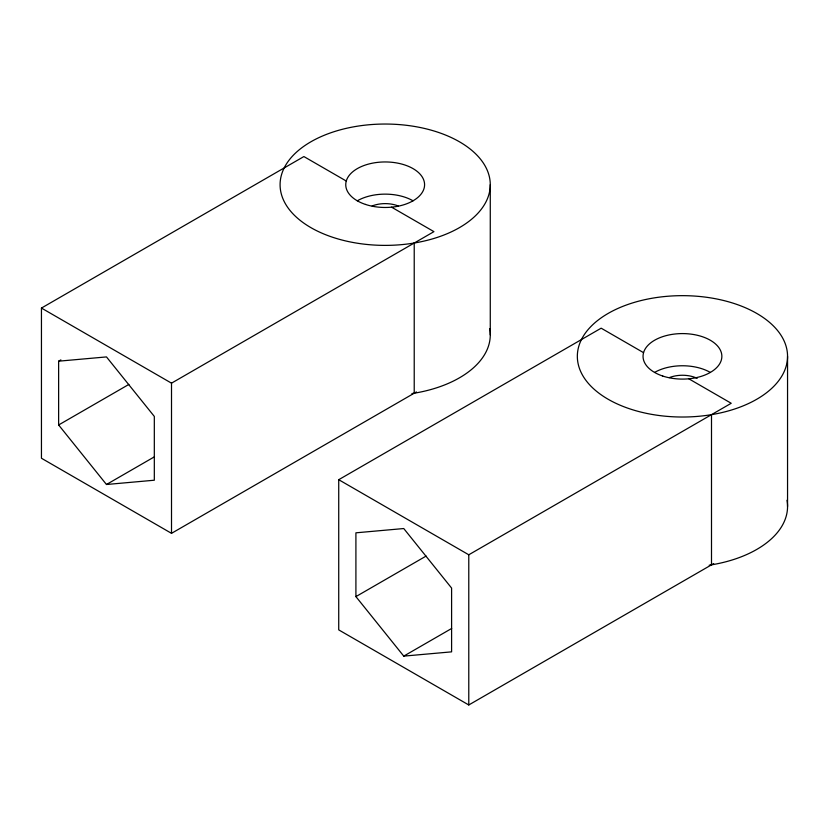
<?xml version="1.0" encoding="UTF-8"?>
<svg xmlns="http://www.w3.org/2000/svg" width="829" height="829" viewBox="0 0 829 829"><rect width="100%" height="100%" fill="white"/><g stroke="black" fill="none" stroke-linecap="round" stroke-linejoin="round"><path stroke-width="1.24" d="M416.417 391.941L171.51 533.337L41.45 458.25L41.45 308.067L303.891 156.557L346.284 181.033M58.631 361.185L106.475 356.916L154.318 416.427L154.318 480.219L106.475 484.499L58.631 424.976L58.631 361.185L60.869 359.9M58.631 424.976L128.868 384.428M41.45 308.067L171.51 383.164L433.94 231.643L391.557 207.167M106.475 484.499L154.412 456.82M713.686 563.575L468.779 704.971L338.729 629.885L338.729 479.701L601.16 328.18L643.553 352.657M355.91 596.611L355.91 532.819L403.754 528.539L451.598 588.062L451.598 651.853L403.754 656.122L355.91 596.611L426.137 556.062M338.729 479.701L468.779 554.788L731.219 403.277L688.826 378.801M403.754 656.122L451.691 628.455M787.55 356.346A105.107 60.683 0 0 1 629.895 408.894A105.107 60.683 0 0 1 629.895 303.787A105.107 60.683 0 0 1 787.55 356.346L787.55 506.519M711.5 414.655L711.5 564.839M490.271 184.712A105.107 60.683 0 0 1 332.626 237.26A105.107 60.683 0 0 1 332.626 132.163A105.107 60.683 0 0 1 490.271 184.712L490.271 334.895M468.779 554.788L468.779 704.971M414.22 243.032L414.22 393.205M171.51 383.164L171.51 533.337M372.148 205.955A22.994 13.274 0 0 1 398.2 205.955M357.299 200.805A39.409 22.756 0 0 1 413.039 200.805M489.711 328.626A105.107 60.683 0 0 1 411.92 393.578M669.417 377.589A22.994 13.274 0 0 1 697.179 378.335M654.578 372.428A39.409 22.756 0 0 1 710.318 372.428M786.99 500.25A105.107 60.683 0 0 1 709.189 565.202M365.465 204.421A39.409 22.756 0 0 0 424.583 184.712A39.409 22.756 0 0 0 365.465 165.002A39.409 22.756 0 0 0 365.465 204.421M662.744 376.045A39.409 22.756 0 0 0 721.862 356.346A39.409 22.756 0 0 0 662.744 336.636A39.409 22.756 0 0 0 662.744 376.045"/></g></svg>
